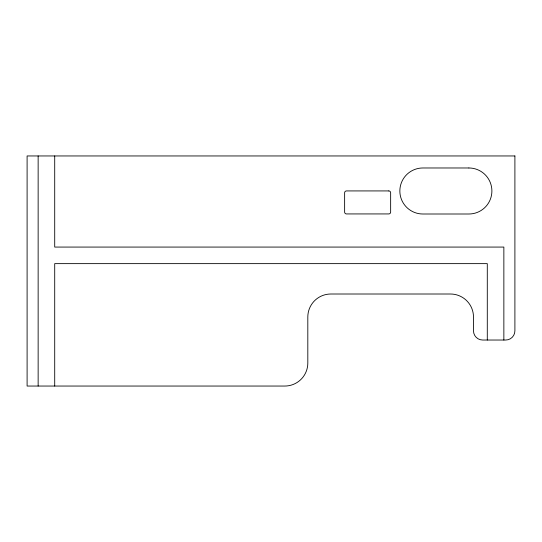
<?xml version="1.0" encoding="UTF-8"?>
<svg xmlns="http://www.w3.org/2000/svg" width="542" height="542" viewBox="0 0 542 542"><rect width="100%" height="100%" fill="white"/><g stroke="black" fill="none" stroke-linecap="round" stroke-linejoin="round"><path stroke-width="0.81" d="M503.857 340.03L503.857 247.071L54.708 247.071L54.708 155.954M487.292 340.03L487.292 263.636L54.708 263.636L54.708 386.046M38.143 155.954L38.143 386.046M514.9 155.954L27.1 155.954L27.1 386.046L284.807 386.046A23.008 23.008 0 0 0 307.815 363.038L307.815 317.016A23.008 23.008 0 0 1 330.823 294.008L450.477 294.008A23.008 23.008 0 0 1 473.484 317.016L473.484 330.823A9.2 9.2 0 0 0 482.685 340.03L505.7 340.03A9.2 9.2 0 0 0 514.9 330.823L514.9 155.954M468.884 167.979L422.862 167.979A23.008 23.008 0 0 0 399.854 190.994A23.008 23.008 0 0 0 422.862 214.002L468.884 214.002A23.008 23.008 0 0 0 491.892 190.994A23.008 23.008 0 0 0 468.884 167.979M388.81 190.926L346.474 190.926A1.843 1.843 0 0 0 344.631 192.769L344.631 212.098A1.843 1.843 0 0 0 346.474 213.934L388.81 213.934A1.843 1.843 0 0 0 390.647 212.098L390.647 192.769A1.843 1.843 0 0 0 388.81 190.926"/></g></svg>
